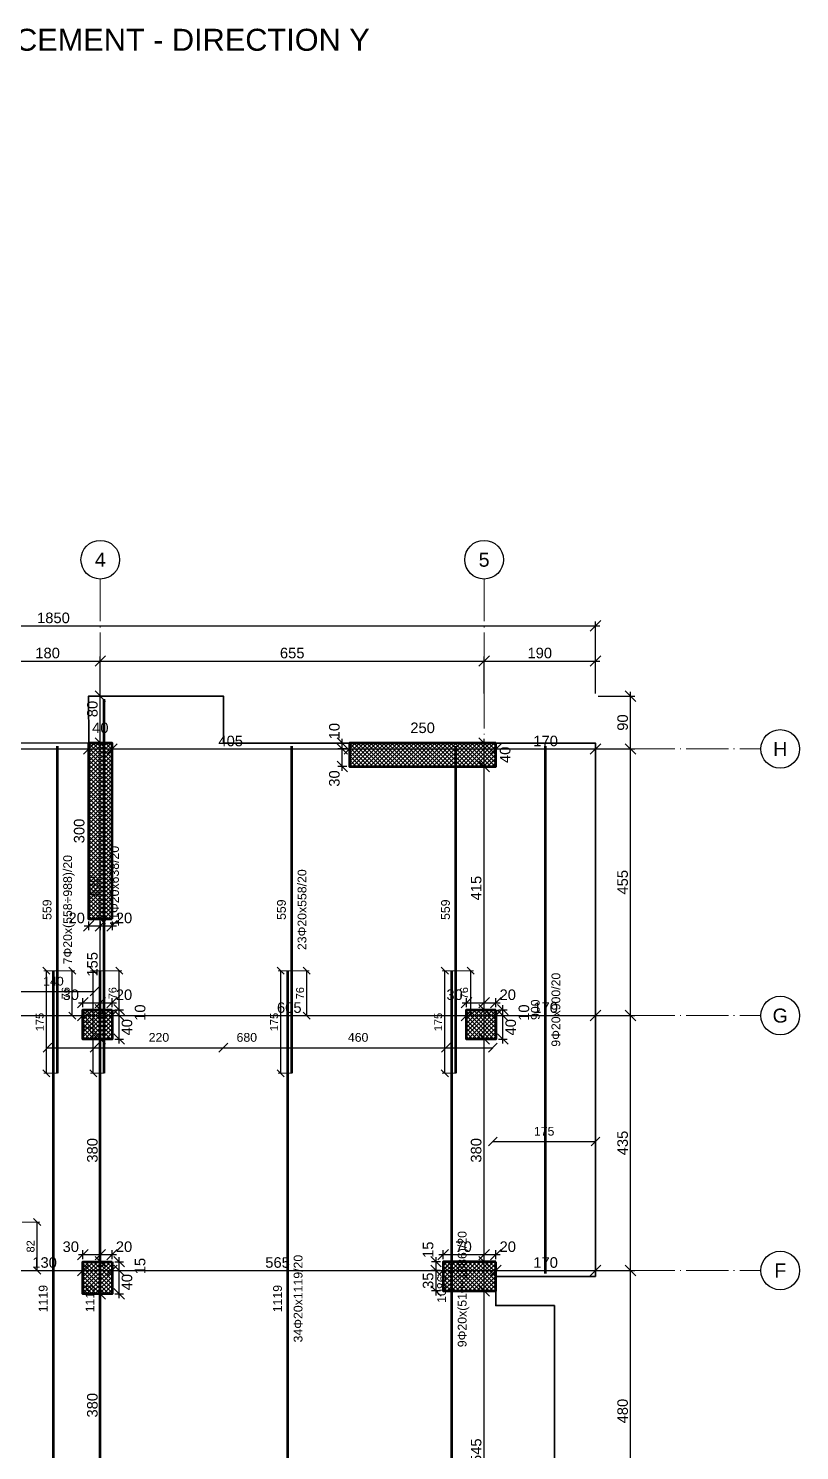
# Model space of a CAD drawing. Header units: millimetres. Extents: x -404 to 6018, y -5139 to 7890.
# Drawn here: x 4702 to 6018, y -2937 to -511 of the extents above; entities that cross this region are included whole.
import ezdxf
from ezdxf.enums import TextEntityAlignment as Align

# ---------------------------------------------------------------- set-up
doc = ezdxf.new("R2010")
doc.units = ezdxf.units.MM
doc.linetypes.add('ZWCAD_ISO04W100', pattern=[30.5, 24, -3, 0.5, -3])
for name, color, linetype, lineweight in [('AXIS LINES', 255, 'ZWCAD_ISO04W100', 13), ('COLUMN', 140, 'Continuous', 53), ('SLAB', 3, 'Continuous', 35), ('WALL', 10, 'Continuous', 53)]:
    doc.layers.add(name, color=color, linetype=linetype, lineweight=lineweight)
for name, color, linetype in [('FW_AXIS', 7, 'Continuous'), ('FW_COLUMN_HATCH', 8, 'Continuous'), ('FW_DIM', 7, 'Continuous'), ('FW_WALL_HATCH', 8, 'Continuous'), ('REB_NOTES', 7, 'Continuous'), ('REB_TOP_MESH_Y', 5, 'Continuous'), ('REB_TOP_MESH_Y_AXDIM', 5, 'Continuous'), ('REB_TOP_MESH_Y_LAP', 5, 'Continuous'), ('REB_TOP_MESH_Y_RANGE', 5, 'Continuous'), ('REB_TOP_MESH_Y_TEXT', 5, 'Continuous')]:
    doc.layers.add(name, color=color, linetype=linetype)
doc.styles.add('REBAR_TXT', font='arial.ttf')
doc.styles.get("Standard").update_dxf_attribs({"font": 'arial.ttf'})
doc.dimstyles.new('FW_DIM', dxfattribs={"dimtxt": 18, "dimasz": 9, "dimexe": 7.5, "dimexo": 4.5, "dimgap": 4.5, "dimtad": 1, "dimdec": 0, "dimtxsty": 'Standard', "dimtsz": 9, "dimcen": 2.5, "dimdle": 7.5, "dimclrd": 256, "dimclre": 256, "dimclrt": 7, "dimazin": 3, "dimtfac": 1, "dimtmove": 2, "dimatfit": 3})
doc.dimstyles.new('REBAR LAP', dxfattribs={"dimtxt": 13.5, "dimasz": 2.5, "dimexe": 4.5, "dimexo": 0, "dimgap": 4.5, "dimtad": 1, "dimdec": 0, "dimtxsty": 'Standard', "dimtsz": 6, "dimcen": 2.5, "dimclrd": 6, "dimclre": 6, "dimclrt": 7, "dimazin": 3, "dimtfac": 1, "dimtmove": 2, "dimatfit": 3, "dimlwd": 25, "dimlwe": 18})
doc.dimstyles.new('REBAR M-200', dxfattribs={"dimtxt": 15, "dimasz": 15, "dimexe": 25, "dimexo": 12.5, "dimgap": 10, "dimtad": 1, "dimdec": 0, "dimtxsty": 'Standard', "dimblk": 'NONE', "dimcen": 50, "dimse1": 1, "dimse2": 1, "dimclrd": 6, "dimclre": 6, "dimclrt": 7, "dimazin": 3, "dimtfac": 1, "dimtmove": 2, "dimatfit": 3, "dimldrblk": 'NONE', "dimlwd": 53})
doc.dimstyles.new('REBAR RANGE', dxfattribs={"dimtxt": 15, "dimasz": 2.5, "dimexe": 0, "dimexo": 0, "dimgap": 10, "dimtad": 1, "dimdec": 0, "dimtxsty": 'Standard', "dimtsz": 7.5, "dimcen": 2.5, "dimse1": 1, "dimse2": 1, "dimclrd": 6, "dimclre": 6, "dimclrt": 7, "dimazin": 3, "dimtfac": 1, "dimtmove": 2, "dimatfit": 3, "dimlwd": 25})

# ---------------------------------------------------------------- blocks, each defined once
blk = doc.blocks.new('*D1107')
at = {"color": 6, "lineweight": 53}
blk.add_line((5145, -3237.6), (5145, -2118.6), dxfattribs=at)
at = {"layer": 'Defpoints'}
for p in [(5145, -2118.6), (5145, -3237.6), (5145, -3237.6)]:
    blk.add_point(p, dxfattribs=at)
at = {"layer": 'REB_TOP_MESH_Y', "color": 7, "insert": (5127.5, -2678.1), "char_height": 15, "attachment_point": 5, "rotation": 90}
blk.add_mtext('1119', dxfattribs=at)
blk = doc.blocks.new('_NONE')
blk = doc.blocks.new('*D1108')
at = {"color": 6, "lineweight": 53}
blk.add_line((5151.7, -2293.6), (5151.7, -1735.1), dxfattribs=at)
at = {"layer": 'Defpoints'}
for p in [(5151.7, -1735.1), (5151.7, -2293.6), (5151.7, -2293.6)]:
    blk.add_point(p, dxfattribs=at)
at = {"layer": 'REB_TOP_MESH_Y', "color": 7, "insert": (5134.2, -2014.4), "char_height": 15, "attachment_point": 5, "rotation": 90}
blk.add_mtext('559', dxfattribs=at)
blk = doc.blocks.new('_Oblique')
at = {"color": 0, "linetype": 'ByBlock', "lineweight": -2}
blk.add_line((-0.5, -0.5), (0.5, 0.5), dxfattribs=at)
blk = doc.blocks.new('*D1113')
at = {"color": 6, "lineweight": 18}
for p, q in [((5145, -2118.6), (5128.5, -2118.6)), ((5151.7, -2293.6), (5128.5, -2293.6))]:
    blk.add_line(p, q, dxfattribs=at)
at = {"color": 6, "lineweight": 25}
blk.add_line((5133, -2293.6), (5133, -2118.6), dxfattribs=at)
at = {"layer": 'Defpoints'}
for p in [(5145, -2118.6), (5133, -2293.6), (5151.7, -2293.6)]:
    blk.add_point(p, dxfattribs=at)
at = {"layer": 'REB_TOP_MESH_Y_LAP', "color": 6, "xscale": 12, "yscale": 12, "rotation": 90}
for p in [(5133, -2118.6), (5133, -2293.6)]:
    blk.add_blockref('_OBLIQUE', p, dxfattribs=at)
at = {"layer": 'REB_TOP_MESH_Y_LAP', "color": 7, "insert": (5121.7, -2206.1), "char_height": 13.5, "attachment_point": 5, "rotation": 90}
blk.add_mtext('175', dxfattribs=at)
blk = doc.blocks.new('*D1114')
at = {"color": 6, "lineweight": 18}
for p, q in [((5145, -2118.6), (5181.7, -2118.6)), ((5145, -2195.1), (5181.7, -2195.1))]:
    blk.add_line(p, q, dxfattribs=at)
at = {"color": 6, "lineweight": 25}
blk.add_line((5177.2, -2195.1), (5177.2, -2118.6), dxfattribs=at)
at = {"layer": 'Defpoints'}
for p in [(5145, -2118.6), (5145, -2195.1), (5177.2, -2195.1)]:
    blk.add_point(p, dxfattribs=at)
at = {"layer": 'REB_TOP_MESH_Y_AXDIM', "color": 6, "xscale": 12, "yscale": 12, "rotation": 90}
for p in [(5177.2, -2118.6), (5177.2, -2195.1)]:
    blk.add_blockref('_OBLIQUE', p, dxfattribs=at)
at = {"layer": 'REB_TOP_MESH_Y_AXDIM', "color": 7, "insert": (5166, -2156.9), "char_height": 13.5, "attachment_point": 5, "rotation": 90}
blk.add_mtext('76', dxfattribs=at)
blk = doc.blocks.new('*D1117')
at = {"color": 6, "lineweight": 53}
blk.add_line((4825, -3237.6), (4825, -2118.6), dxfattribs=at)
at = {"layer": 'Defpoints'}
for p in [(4825, -2118.6), (4825, -3237.6), (4825, -3237.6)]:
    blk.add_point(p, dxfattribs=at)
at = {"layer": 'REB_TOP_MESH_Y', "color": 7, "insert": (4807.5, -2678.1), "char_height": 15, "attachment_point": 5, "rotation": 90}
blk.add_mtext('1119', dxfattribs=at)
blk = doc.blocks.new('*D1118')
at = {"color": 6, "lineweight": 53}
blk.add_line((4831.7, -2293.6), (4831.7, -1655.1), dxfattribs=at)
at = {"layer": 'Defpoints'}
for p in [(4831.7, -1655.1), (4831.7, -2293.6), (4831.7, -2293.6)]:
    blk.add_point(p, dxfattribs=at)
at = {"layer": 'REB_TOP_MESH_Y', "color": 7, "insert": (4814.2, -1974.4), "char_height": 15, "attachment_point": 5, "rotation": 90}
blk.add_mtext('639', dxfattribs=at)
blk = doc.blocks.new('*D1123')
at = {"color": 6, "lineweight": 18}
for p, q in [((4825, -2118.6), (4808.5, -2118.6)), ((4831.7, -2293.6), (4808.5, -2293.6))]:
    blk.add_line(p, q, dxfattribs=at)
at = {"color": 6, "lineweight": 25}
blk.add_line((4813, -2293.6), (4813, -2118.6), dxfattribs=at)
at = {"layer": 'Defpoints'}
for p in [(4825, -2118.6), (4813, -2293.6), (4831.7, -2293.6)]:
    blk.add_point(p, dxfattribs=at)
at = {"layer": 'REB_TOP_MESH_Y_LAP', "color": 6, "xscale": 12, "yscale": 12, "rotation": 90}
for p in [(4813, -2118.6), (4813, -2293.6)]:
    blk.add_blockref('_OBLIQUE', p, dxfattribs=at)
at = {"layer": 'REB_TOP_MESH_Y_LAP', "color": 7, "insert": (4801.7, -2206.1), "char_height": 13.5, "attachment_point": 5, "rotation": 90}
blk.add_mtext('175', dxfattribs=at)
blk = doc.blocks.new('*D1124')
at = {"color": 6, "lineweight": 18}
for p, q in [((4825, -2118.6), (4861.7, -2118.6)), ((4825, -2195.1), (4861.7, -2195.1))]:
    blk.add_line(p, q, dxfattribs=at)
at = {"color": 6, "lineweight": 25}
blk.add_line((4857.2, -2195.1), (4857.2, -2118.6), dxfattribs=at)
at = {"layer": 'Defpoints'}
for p in [(4825, -2118.6), (4825, -2195.1), (4857.2, -2195.1)]:
    blk.add_point(p, dxfattribs=at)
at = {"layer": 'REB_TOP_MESH_Y_AXDIM', "color": 6, "xscale": 12, "yscale": 12, "rotation": 90}
for p in [(4857.2, -2118.6), (4857.2, -2195.1)]:
    blk.add_blockref('_OBLIQUE', p, dxfattribs=at)
at = {"layer": 'REB_TOP_MESH_Y_AXDIM', "color": 7, "insert": (4846, -2156.9), "char_height": 13.5, "attachment_point": 5, "rotation": 90}
blk.add_mtext('76', dxfattribs=at)
blk = doc.blocks.new('*D1131')
at = {"color": 6, "lineweight": 53}
blk.add_line((4745, -3237.6), (4745, -2118.6), dxfattribs=at)
at = {"layer": 'Defpoints'}
for p in [(4745, -2118.6), (4745, -3237.6), (4745, -3237.6)]:
    blk.add_point(p, dxfattribs=at)
at = {"layer": 'REB_TOP_MESH_Y', "color": 7, "insert": (4727.5, -2678.1), "char_height": 15, "attachment_point": 5, "rotation": 90}
blk.add_mtext('1119', dxfattribs=at)
blk = doc.blocks.new('*D1132')
at = {"color": 6, "lineweight": 53}
blk.add_line((4751.7, -2293.6), (4751.7, -1735.1), dxfattribs=at)
at = {"layer": 'Defpoints'}
for p in [(4751.7, -1735.1), (4751.7, -2293.6), (4751.7, -2293.6)]:
    blk.add_point(p, dxfattribs=at)
at = {"layer": 'REB_TOP_MESH_Y', "color": 7, "insert": (4734.2, -2014.4), "char_height": 15, "attachment_point": 5, "rotation": 90}
blk.add_mtext('559', dxfattribs=at)
blk = doc.blocks.new('*D1137')
at = {"color": 6, "lineweight": 18}
for p, q in [((4745, -2118.6), (4728.5, -2118.6)), ((4751.7, -2293.6), (4728.5, -2293.6))]:
    blk.add_line(p, q, dxfattribs=at)
at = {"color": 6, "lineweight": 25}
blk.add_line((4733, -2293.6), (4733, -2118.6), dxfattribs=at)
at = {"layer": 'Defpoints'}
for p in [(4745, -2118.6), (4733, -2293.6), (4751.7, -2293.6)]:
    blk.add_point(p, dxfattribs=at)
at = {"layer": 'REB_TOP_MESH_Y_LAP', "color": 6, "xscale": 12, "yscale": 12, "rotation": 90}
for p in [(4733, -2118.6), (4733, -2293.6)]:
    blk.add_blockref('_OBLIQUE', p, dxfattribs=at)
at = {"layer": 'REB_TOP_MESH_Y_LAP', "color": 7, "insert": (4721.7, -2206.1), "char_height": 13.5, "attachment_point": 5, "rotation": 90}
blk.add_mtext('175', dxfattribs=at)
blk = doc.blocks.new('*D1138')
at = {"color": 6, "lineweight": 18}
for p, q in [((4745, -2118.6), (4781.7, -2118.6)), ((4745, -2195.1), (4781.7, -2195.1))]:
    blk.add_line(p, q, dxfattribs=at)
at = {"color": 6, "lineweight": 25}
blk.add_line((4777.2, -2195.1), (4777.2, -2118.6), dxfattribs=at)
at = {"layer": 'Defpoints'}
for p in [(4745, -2118.6), (4745, -2195.1), (4777.2, -2195.1)]:
    blk.add_point(p, dxfattribs=at)
at = {"layer": 'REB_TOP_MESH_Y_AXDIM', "color": 6, "xscale": 12, "yscale": 12, "rotation": 90}
for p in [(4777.2, -2118.6), (4777.2, -2195.1)]:
    blk.add_blockref('_OBLIQUE', p, dxfattribs=at)
at = {"layer": 'REB_TOP_MESH_Y_AXDIM', "color": 7, "insert": (4766, -2156.9), "char_height": 13.5, "attachment_point": 5, "rotation": 90}
blk.add_mtext('76', dxfattribs=at)
blk = doc.blocks.new('*D1139')
at = {"color": 6, "lineweight": 53}
blk.add_line((5425, -3205.1), (5425, -2118.6), dxfattribs=at)
at = {"layer": 'Defpoints'}
for p in [(5425, -2118.6), (5425, -3205.1), (5425, -3205.1)]:
    blk.add_point(p, dxfattribs=at)
at = {"layer": 'REB_TOP_MESH_Y', "color": 7, "insert": (5407.5, -2661.9), "char_height": 15, "attachment_point": 5, "rotation": 90}
blk.add_mtext('1086', dxfattribs=at)
blk = doc.blocks.new('*D1140')
at = {"color": 6, "lineweight": 53}
blk.add_line((5431.7, -2293.6), (5431.7, -1735.1), dxfattribs=at)
at = {"layer": 'Defpoints'}
for p in [(5431.7, -1735.1), (5431.7, -2293.6), (5431.7, -2293.6)]:
    blk.add_point(p, dxfattribs=at)
at = {"layer": 'REB_TOP_MESH_Y', "color": 7, "insert": (5414.2, -2014.4), "char_height": 15, "attachment_point": 5, "rotation": 90}
blk.add_mtext('559', dxfattribs=at)
blk = doc.blocks.new('*D1141')
at = {"color": 6, "lineweight": 18}
for p, q in [((5425, -2118.6), (5408.5, -2118.6)), ((5431.7, -2293.6), (5408.5, -2293.6))]:
    blk.add_line(p, q, dxfattribs=at)
at = {"color": 6, "lineweight": 25}
blk.add_line((5413, -2293.6), (5413, -2118.6), dxfattribs=at)
at = {"layer": 'Defpoints'}
for p in [(5425, -2118.6), (5413, -2293.6), (5431.7, -2293.6)]:
    blk.add_point(p, dxfattribs=at)
at = {"layer": 'REB_TOP_MESH_Y_LAP', "color": 6, "xscale": 12, "yscale": 12, "rotation": 90}
for p in [(5413, -2118.6), (5413, -2293.6)]:
    blk.add_blockref('_OBLIQUE', p, dxfattribs=at)
at = {"layer": 'REB_TOP_MESH_Y_LAP', "color": 7, "insert": (5401.7, -2206.1), "char_height": 13.5, "attachment_point": 5, "rotation": 90}
blk.add_mtext('175', dxfattribs=at)
blk = doc.blocks.new('*D1142')
at = {"color": 6, "lineweight": 18}
for p, q in [((5425, -2118.6), (5461.7, -2118.6)), ((5425, -2195.1), (5461.7, -2195.1))]:
    blk.add_line(p, q, dxfattribs=at)
at = {"color": 6, "lineweight": 25}
blk.add_line((5457.2, -2195.1), (5457.2, -2118.6), dxfattribs=at)
at = {"layer": 'Defpoints'}
for p in [(5425, -2118.6), (5425, -2195.1), (5457.2, -2195.1)]:
    blk.add_point(p, dxfattribs=at)
at = {"layer": 'REB_TOP_MESH_Y_AXDIM', "color": 6, "xscale": 12, "yscale": 12, "rotation": 90}
for p in [(5457.2, -2118.6), (5457.2, -2195.1)]:
    blk.add_blockref('_OBLIQUE', p, dxfattribs=at)
at = {"layer": 'REB_TOP_MESH_Y_AXDIM', "color": 7, "insert": (5446, -2156.9), "char_height": 13.5, "attachment_point": 5, "rotation": 90}
blk.add_mtext('76', dxfattribs=at)
blk = doc.blocks.new('*D1153')
at = {"color": 6, "lineweight": 18}
for p, q in [((4691.7, -2547.6), (4721.7, -2547.6)), ((4691.7, -2630.1), (4721.7, -2630.1))]:
    blk.add_line(p, q, dxfattribs=at)
at = {"color": 6, "lineweight": 25}
blk.add_line((4717.2, -2630.1), (4717.2, -2547.6), dxfattribs=at)
at = {"layer": 'Defpoints'}
for p in [(4691.7, -2547.6), (4691.7, -2630.1), (4717.2, -2630.1)]:
    blk.add_point(p, dxfattribs=at)
at = {"layer": 'REB_TOP_MESH_Y_AXDIM', "color": 6, "xscale": 12, "yscale": 12, "rotation": 90}
for p in [(4717.2, -2547.6), (4717.2, -2630.1)]:
    blk.add_blockref('_OBLIQUE', p, dxfattribs=at)
at = {"layer": 'REB_TOP_MESH_Y_AXDIM', "color": 7, "insert": (4706, -2588.9), "char_height": 13.5, "attachment_point": 5, "rotation": 90}
blk.add_mtext('82', dxfattribs=at)
blk = doc.blocks.new('*D1157')
at = {"color": 6, "lineweight": 25}
blk.add_line((4735, -2249.9), (5415, -2249.9), dxfattribs=at)
at = {"layer": 'Defpoints'}
for p in [(4735, -2249.9), (4735, -2249.9), (5415, -2249.9)]:
    blk.add_point(p, dxfattribs=at)
at = {"layer": 'REB_TOP_MESH_Y_RANGE', "color": 6, "xscale": 15, "yscale": 15}
for p in [(4735, -2249.9), (5415, -2249.9)]:
    blk.add_blockref('_OBLIQUE', p, dxfattribs=at)
at = {"layer": 'REB_TOP_MESH_Y_RANGE', "color": 7, "insert": (5075, -2232.4), "char_height": 15, "attachment_point": 5}
blk.add_mtext('680', dxfattribs=at)
blk = doc.blocks.new('*D1158')
at = {"color": 6, "lineweight": 25}
blk.add_line((5035, -2249.9), (5495, -2249.9), dxfattribs=at)
at = {"layer": 'Defpoints'}
for p in [(5035, -2249.9), (5035, -2249.9), (5495, -2249.9)]:
    blk.add_point(p, dxfattribs=at)
at = {"layer": 'REB_TOP_MESH_Y_RANGE', "color": 6, "xscale": 15, "yscale": 15}
for p in [(5035, -2249.9), (5495, -2249.9)]:
    blk.add_blockref('_OBLIQUE', p, dxfattribs=at)
at = {"layer": 'REB_TOP_MESH_Y_RANGE', "color": 7, "insert": (5265, -2232.4), "char_height": 15, "attachment_point": 5}
blk.add_mtext('460', dxfattribs=at)
blk = doc.blocks.new('*D1162')
at = {"color": 6, "lineweight": 25}
blk.add_line((4815, -2249.9), (5035, -2249.9), dxfattribs=at)
at = {"layer": 'Defpoints'}
for p in [(4815, -2249.9), (4815, -2249.9), (5035, -2249.9)]:
    blk.add_point(p, dxfattribs=at)
at = {"layer": 'REB_TOP_MESH_Y_RANGE', "color": 6, "xscale": 15, "yscale": 15}
for p in [(4815, -2249.9), (5035, -2249.9)]:
    blk.add_blockref('_OBLIQUE', p, dxfattribs=at)
at = {"layer": 'REB_TOP_MESH_Y_RANGE', "color": 7, "insert": (4925, -2232.4), "char_height": 15, "attachment_point": 5}
blk.add_mtext('220', dxfattribs=at)
blk = doc.blocks.new('*D1164')
at = {"color": 6, "lineweight": 25}
blk.add_line((5495, -2410.1), (5670, -2410.1), dxfattribs=at)
at = {"layer": 'Defpoints'}
for p in [(5495, -2410.1), (5495, -2410.1), (5670, -2410.1)]:
    blk.add_point(p, dxfattribs=at)
at = {"layer": 'REB_TOP_MESH_Y_RANGE', "color": 6, "xscale": 15, "yscale": 15}
for p in [(5495, -2410.1), (5670, -2410.1)]:
    blk.add_blockref('_OBLIQUE', p, dxfattribs=at)
at = {"layer": 'REB_TOP_MESH_Y_RANGE', "color": 7, "insert": (5582.5, -2392.6), "char_height": 15, "attachment_point": 5}
blk.add_mtext('175', dxfattribs=at)
blk = doc.blocks.new('*D1165')
at = {"color": 6, "lineweight": 53}
blk.add_line((5585, -2635.1), (5585, -1735.1), dxfattribs=at)
at = {"layer": 'Defpoints'}
for p in [(5585, -1735.1), (5585, -2635.1), (5585, -2635.1)]:
    blk.add_point(p, dxfattribs=at)
at = {"layer": 'REB_TOP_MESH_Y', "color": 7, "insert": (5567.5, -2185.1), "char_height": 15, "attachment_point": 5, "rotation": 90}
blk.add_mtext('900', dxfattribs=at)
blk = doc.blocks.new('*D1167')
at = {"color": 6, "lineweight": 25}
blk.add_line((4675, -2154), (4815, -2154), dxfattribs=at)
at = {"layer": 'Defpoints'}
for p in [(4675, -2154), (4675, -2154), (4815, -2154)]:
    blk.add_point(p, dxfattribs=at)
at = {"layer": 'REB_TOP_MESH_Y_RANGE', "color": 6, "xscale": 15, "yscale": 15}
for p in [(4675, -2154), (4815, -2154)]:
    blk.add_blockref('_OBLIQUE', p, dxfattribs=at)
at = {"layer": 'REB_TOP_MESH_Y_RANGE', "color": 7, "insert": (4745, -2136.5), "char_height": 15, "attachment_point": 5}
blk.add_mtext('140', dxfattribs=at)
blk = doc.blocks.new('*D1215')
for p, q in [((4805, -2034.6), (4805, -2049.6)), ((4825, -2034.6), (4825, -2049.6)), ((4797.5, -2042.1), (4832.5, -2042.1))]:
    blk.add_line(p, q)
at = {"layer": 'Defpoints'}
for p in [(4805, -2030.1), (4825, -2030.1), (4805, -2042.1)]:
    blk.add_point(p, dxfattribs=at)
at = {"layer": 'FW_DIM', "xscale": 18, "yscale": 18}
for p in [(4805, -2042.1), (4825, -2042.1)]:
    blk.add_blockref('_OBLIQUE', p, dxfattribs=at)
at = {"layer": 'FW_DIM', "color": 7, "insert": (4784.6, -2028.6), "char_height": 18, "attachment_point": 5}
blk.add_mtext('20', dxfattribs=at)
blk = doc.blocks.new('*D1216')
for p, q in [((4825, -2034.6), (4825, -2049.6)), ((4845, -2034.6), (4845, -2049.6)), ((4817.5, -2042.1), (4852.5, -2042.1))]:
    blk.add_line(p, q)
at = {"layer": 'Defpoints'}
for p in [(4825, -2030.1), (4845, -2030.1), (4825, -2042.1)]:
    blk.add_point(p, dxfattribs=at)
at = {"layer": 'FW_DIM', "xscale": 18, "yscale": 18}
for p in [(4825, -2042.1), (4845, -2042.1)]:
    blk.add_blockref('_OBLIQUE', p, dxfattribs=at)
at = {"layer": 'FW_DIM', "color": 7, "insert": (4865.4, -2028.6), "char_height": 18, "attachment_point": 5}
blk.add_mtext('20', dxfattribs=at)
blk = doc.blocks.new('*D1217')
for p, q in [((5245.5, -1740.1), (5230.5, -1740.1)), ((5238, -1777.6), (5238, -1732.6)), ((5245.5, -1770.1), (5230.5, -1770.1))]:
    blk.add_line(p, q)
at = {"layer": 'Defpoints'}
for p in [(5250, -1740.1), (5238, -1770.1), (5250, -1770.1)]:
    blk.add_point(p, dxfattribs=at)
at = {"layer": 'FW_DIM', "xscale": 18, "yscale": 18, "rotation": 90}
for p in [(5238, -1740.1), (5238, -1770.1)]:
    blk.add_blockref('_OBLIQUE', p, dxfattribs=at)
at = {"layer": 'FW_DIM', "color": 7, "insert": (5224.5, -1790.5), "char_height": 18, "attachment_point": 5, "rotation": 90}
blk.add_mtext('30', dxfattribs=at)
blk = doc.blocks.new('*D1218')
for p, q in [((5238, -1747.6), (5238, -1722.6)), ((5245.5, -1730.1), (5230.5, -1730.1)), ((5245.5, -1740.1), (5230.5, -1740.1))]:
    blk.add_line(p, q)
at = {"layer": 'Defpoints'}
for p in [(5238, -1740.1), (5250, -1730.1), (5250, -1740.1)]:
    blk.add_point(p, dxfattribs=at)
at = {"layer": 'FW_DIM', "xscale": 18, "yscale": 18, "rotation": 90}
for p in [(5238, -1730.1), (5238, -1740.1)]:
    blk.add_blockref('_OBLIQUE', p, dxfattribs=at)
at = {"layer": 'FW_DIM', "color": 7, "insert": (5224.5, -1709.7), "char_height": 18, "attachment_point": 5, "rotation": 90}
blk.add_mtext('10', dxfattribs=at)
blk = doc.blocks.new('*D1219')
for p, q in [((4787.5, -2173.1), (4832.5, -2173.1)), ((4795, -2180.6), (4795, -2165.6)), ((4825, -2180.6), (4825, -2165.6))]:
    blk.add_line(p, q)
at = {"layer": 'Defpoints'}
for p in [(4795, -2173.1), (4795, -2185.1), (4825, -2185.1)]:
    blk.add_point(p, dxfattribs=at)
at = {"layer": 'FW_DIM', "xscale": 18, "yscale": 18}
for p in [(4795, -2173.1), (4825, -2173.1)]:
    blk.add_blockref('_OBLIQUE', p, dxfattribs=at)
at = {"layer": 'FW_DIM', "color": 7, "insert": (4774.6, -2159.6), "char_height": 18, "attachment_point": 5}
blk.add_mtext('30', dxfattribs=at)
blk = doc.blocks.new('*D1220')
for p, q in [((4817.5, -2173.1), (4852.5, -2173.1)), ((4825, -2180.6), (4825, -2165.6)), ((4845, -2180.6), (4845, -2165.6))]:
    blk.add_line(p, q)
at = {"layer": 'Defpoints'}
for p in [(4825, -2173.1), (4825, -2185.1), (4845, -2185.1)]:
    blk.add_point(p, dxfattribs=at)
at = {"layer": 'FW_DIM', "xscale": 18, "yscale": 18}
for p in [(4825, -2173.1), (4845, -2173.1)]:
    blk.add_blockref('_OBLIQUE', p, dxfattribs=at)
at = {"layer": 'FW_DIM', "color": 7, "insert": (4865.4, -2159.6), "char_height": 18, "attachment_point": 5}
blk.add_mtext('20', dxfattribs=at)
blk = doc.blocks.new('*D1221')
for p, q in [((4849.5, -2195.1), (4864.5, -2195.1)), ((4857, -2242.6), (4857, -2187.6)), ((4849.5, -2235.1), (4864.5, -2235.1))]:
    blk.add_line(p, q)
at = {"layer": 'Defpoints'}
for p in [(4845, -2195.1), (4845, -2235.1), (4857, -2235.1)]:
    blk.add_point(p, dxfattribs=at)
at = {"layer": 'FW_DIM', "xscale": 18, "yscale": 18, "rotation": 90}
for p in [(4857, -2195.1), (4857, -2235.1)]:
    blk.add_blockref('_OBLIQUE', p, dxfattribs=at)
at = {"layer": 'FW_DIM', "color": 7, "insert": (4870.5, -2215.1), "char_height": 18, "attachment_point": 5, "rotation": 90}
blk.add_mtext('40', dxfattribs=at)
blk = doc.blocks.new('*D1222')
for p, q in [((4857, -2202.6), (4857, -2177.6)), ((4849.5, -2185.1), (4864.5, -2185.1)), ((4849.5, -2195.1), (4864.5, -2195.1))]:
    blk.add_line(p, q)
at = {"layer": 'Defpoints'}
for p in [(4845, -2185.1), (4845, -2195.1), (4857, -2195.1)]:
    blk.add_point(p, dxfattribs=at)
at = {"layer": 'FW_DIM', "xscale": 18, "yscale": 18, "rotation": 90}
for p in [(4857, -2185.1), (4857, -2195.1)]:
    blk.add_blockref('_OBLIQUE', p, dxfattribs=at)
at = {"layer": 'FW_DIM', "color": 7, "insert": (4893, -2190.1), "char_height": 18, "attachment_point": 5, "rotation": 90}
blk.add_mtext('10', dxfattribs=at)
blk = doc.blocks.new('*D1227')
for p, q in [((5442.5, -2173.1), (5487.5, -2173.1)), ((5450, -2180.6), (5450, -2165.6)), ((5480, -2180.6), (5480, -2165.6))]:
    blk.add_line(p, q)
at = {"layer": 'Defpoints'}
for p in [(5450, -2173.1), (5450, -2185.1), (5480, -2185.1)]:
    blk.add_point(p, dxfattribs=at)
at = {"layer": 'FW_DIM', "xscale": 18, "yscale": 18}
for p in [(5450, -2173.1), (5480, -2173.1)]:
    blk.add_blockref('_OBLIQUE', p, dxfattribs=at)
at = {"layer": 'FW_DIM', "color": 7, "insert": (5429.6, -2159.6), "char_height": 18, "attachment_point": 5}
blk.add_mtext('30', dxfattribs=at)
blk = doc.blocks.new('*D1228')
for p, q in [((5472.5, -2173.1), (5507.5, -2173.1)), ((5480, -2180.6), (5480, -2165.6)), ((5500, -2180.6), (5500, -2165.6))]:
    blk.add_line(p, q)
at = {"layer": 'Defpoints'}
for p in [(5480, -2173.1), (5480, -2185.1), (5500, -2185.1)]:
    blk.add_point(p, dxfattribs=at)
at = {"layer": 'FW_DIM', "xscale": 18, "yscale": 18}
for p in [(5480, -2173.1), (5500, -2173.1)]:
    blk.add_blockref('_OBLIQUE', p, dxfattribs=at)
at = {"layer": 'FW_DIM', "color": 7, "insert": (5520.4, -2159.6), "char_height": 18, "attachment_point": 5}
blk.add_mtext('20', dxfattribs=at)
blk = doc.blocks.new('*D1229')
for p, q in [((5504.5, -2195.1), (5519.5, -2195.1)), ((5512, -2242.6), (5512, -2187.6)), ((5504.5, -2235.1), (5519.5, -2235.1))]:
    blk.add_line(p, q)
at = {"layer": 'Defpoints'}
for p in [(5500, -2195.1), (5500, -2235.1), (5512, -2235.1)]:
    blk.add_point(p, dxfattribs=at)
at = {"layer": 'FW_DIM', "xscale": 18, "yscale": 18, "rotation": 90}
for p in [(5512, -2195.1), (5512, -2235.1)]:
    blk.add_blockref('_OBLIQUE', p, dxfattribs=at)
at = {"layer": 'FW_DIM', "color": 7, "insert": (5525.5, -2215.1), "char_height": 18, "attachment_point": 5, "rotation": 90}
blk.add_mtext('40', dxfattribs=at)
blk = doc.blocks.new('*D1230')
for p, q in [((5512, -2202.6), (5512, -2177.6)), ((5504.5, -2185.1), (5519.5, -2185.1)), ((5504.5, -2195.1), (5519.5, -2195.1))]:
    blk.add_line(p, q)
at = {"layer": 'Defpoints'}
for p in [(5500, -2185.1), (5500, -2195.1), (5512, -2195.1)]:
    blk.add_point(p, dxfattribs=at)
at = {"layer": 'FW_DIM', "xscale": 18, "yscale": 18, "rotation": 90}
for p in [(5512, -2185.1), (5512, -2195.1)]:
    blk.add_blockref('_OBLIQUE', p, dxfattribs=at)
at = {"layer": 'FW_DIM', "color": 7, "insert": (5548, -2190.1), "char_height": 18, "attachment_point": 5, "rotation": 90}
blk.add_mtext('10', dxfattribs=at)
blk = doc.blocks.new('*D1231')
for p, q in [((4795, -2610.6), (4795, -2595.6)), ((4825, -2610.6), (4825, -2595.6)), ((4787.5, -2603.1), (4832.5, -2603.1))]:
    blk.add_line(p, q)
at = {"layer": 'Defpoints'}
for p in [(4795, -2603.1), (4795, -2615.1), (4825, -2615.1)]:
    blk.add_point(p, dxfattribs=at)
at = {"layer": 'FW_DIM', "xscale": 18, "yscale": 18}
for p in [(4795, -2603.1), (4825, -2603.1)]:
    blk.add_blockref('_OBLIQUE', p, dxfattribs=at)
at = {"layer": 'FW_DIM', "color": 7, "insert": (4774.6, -2589.6), "char_height": 18, "attachment_point": 5}
blk.add_mtext('30', dxfattribs=at)
blk = doc.blocks.new('*D1232')
for p, q in [((4825, -2610.6), (4825, -2595.6)), ((4845, -2610.6), (4845, -2595.6)), ((4817.5, -2603.1), (4852.5, -2603.1))]:
    blk.add_line(p, q)
at = {"layer": 'Defpoints'}
for p in [(4825, -2603.1), (4825, -2615.1), (4845, -2615.1)]:
    blk.add_point(p, dxfattribs=at)
at = {"layer": 'FW_DIM', "xscale": 18, "yscale": 18}
for p in [(4825, -2603.1), (4845, -2603.1)]:
    blk.add_blockref('_OBLIQUE', p, dxfattribs=at)
at = {"layer": 'FW_DIM', "color": 7, "insert": (4865.4, -2589.6), "char_height": 18, "attachment_point": 5}
blk.add_mtext('20', dxfattribs=at)
blk = doc.blocks.new('*D1233')
for p, q in [((4849.5, -2630.1), (4864.5, -2630.1)), ((4857, -2677.6), (4857, -2622.6)), ((4849.5, -2670.1), (4864.5, -2670.1))]:
    blk.add_line(p, q)
at = {"layer": 'Defpoints'}
for p in [(4845, -2630.1), (4845, -2670.1), (4857, -2670.1)]:
    blk.add_point(p, dxfattribs=at)
at = {"layer": 'FW_DIM', "xscale": 18, "yscale": 18, "rotation": 90}
for p in [(4857, -2630.1), (4857, -2670.1)]:
    blk.add_blockref('_OBLIQUE', p, dxfattribs=at)
at = {"layer": 'FW_DIM', "color": 7, "insert": (4870.5, -2650.1), "char_height": 18, "attachment_point": 5, "rotation": 90}
blk.add_mtext('40', dxfattribs=at)
blk = doc.blocks.new('*D1234')
for p, q in [((4849.5, -2615.1), (4864.5, -2615.1)), ((4857, -2637.6), (4857, -2607.6)), ((4849.5, -2630.1), (4864.5, -2630.1))]:
    blk.add_line(p, q)
at = {"layer": 'Defpoints'}
for p in [(4845, -2615.1), (4845, -2630.1), (4857, -2630.1)]:
    blk.add_point(p, dxfattribs=at)
at = {"layer": 'FW_DIM', "xscale": 18, "yscale": 18, "rotation": 90}
for p in [(4857, -2615.1), (4857, -2630.1)]:
    blk.add_blockref('_OBLIQUE', p, dxfattribs=at)
at = {"layer": 'FW_DIM', "color": 7, "insert": (4893, -2622.6), "char_height": 18, "attachment_point": 5, "rotation": 90}
blk.add_mtext('15', dxfattribs=at)
blk = doc.blocks.new('*D1294')
for p, q in [((4787.5, -2630.1), (4852.5, -2630.1)), ((4795, -2625.6), (4795, -2622.6)), ((4845, -2625.6), (4845, -2622.6))]:
    blk.add_line(p, q)
at = {"layer": 'Defpoints'}
for p in [(4795, -2630.1), (4795, -2630.1), (4845, -2630.1)]:
    blk.add_point(p, dxfattribs=at)
at = {"layer": 'FW_DIM', "xscale": 18, "yscale": 18}
for p in [(4795, -2630.1), (4845, -2630.1)]:
    blk.add_blockref('_OBLIQUE', p, dxfattribs=at)
blk = doc.blocks.new('*D1296')
for p, q in [((5402.5, -2630.1), (5507.5, -2630.1)), ((5410, -2625.6), (5410, -2622.6)), ((5500, -2625.6), (5500, -2622.6))]:
    blk.add_line(p, q)
at = {"layer": 'Defpoints'}
for p in [(5410, -2630.1), (5410, -2630.1), (5500, -2630.1)]:
    blk.add_point(p, dxfattribs=at)
at = {"layer": 'FW_DIM', "xscale": 18, "yscale": 18}
for p in [(5410, -2630.1), (5500, -2630.1)]:
    blk.add_blockref('_OBLIQUE', p, dxfattribs=at)
blk = doc.blocks.new('*D1300')
for p, q in [((4787.5, -2195.1), (4852.5, -2195.1)), ((4795, -2190.6), (4795, -2187.6)), ((4845, -2190.6), (4845, -2187.6))]:
    blk.add_line(p, q)
at = {"layer": 'Defpoints'}
for p in [(4795, -2195.1), (4795, -2195.1), (4845, -2195.1)]:
    blk.add_point(p, dxfattribs=at)
at = {"layer": 'FW_DIM', "xscale": 18, "yscale": 18}
for p in [(4795, -2195.1), (4845, -2195.1)]:
    blk.add_blockref('_OBLIQUE', p, dxfattribs=at)
blk = doc.blocks.new('*D1302')
for p, q in [((5442.5, -2195.1), (5507.5, -2195.1)), ((5450, -2190.6), (5450, -2187.6)), ((5500, -2190.6), (5500, -2187.6))]:
    blk.add_line(p, q)
at = {"layer": 'Defpoints'}
for p in [(5450, -2195.1), (5450, -2195.1), (5500, -2195.1)]:
    blk.add_point(p, dxfattribs=at)
at = {"layer": 'FW_DIM', "xscale": 18, "yscale": 18}
for p in [(5450, -2195.1), (5500, -2195.1)]:
    blk.add_blockref('_OBLIQUE', p, dxfattribs=at)
blk = doc.blocks.new('*D1338')
for p, q in [((4820.5, -2615.1), (4817.5, -2615.1)), ((4825, -2677.6), (4825, -2607.6)), ((4820.5, -2670.1), (4817.5, -2670.1))]:
    blk.add_line(p, q)
at = {"layer": 'Defpoints'}
for p in [(4825, -2615.1), (4825, -2670.1), (4825, -2670.1)]:
    blk.add_point(p, dxfattribs=at)
at = {"layer": 'FW_DIM', "xscale": 18, "yscale": 18, "rotation": 90}
for p in [(4825, -2615.1), (4825, -2670.1)]:
    blk.add_blockref('_OBLIQUE', p, dxfattribs=at)
blk = doc.blocks.new('*D1340')
for p, q in [((4825, -2242.6), (4825, -2177.6)), ((4820.5, -2185.1), (4817.5, -2185.1)), ((4820.5, -2235.1), (4817.5, -2235.1))]:
    blk.add_line(p, q)
at = {"layer": 'Defpoints'}
for p in [(4825, -2185.1), (4825, -2235.1), (4825, -2235.1)]:
    blk.add_point(p, dxfattribs=at)
at = {"layer": 'FW_DIM', "xscale": 18, "yscale": 18, "rotation": 90}
for p in [(4825, -2185.1), (4825, -2235.1)]:
    blk.add_blockref('_OBLIQUE', p, dxfattribs=at)
blk = doc.blocks.new('*D1350')
for p, q in [((5475.5, -2615.1), (5472.5, -2615.1)), ((5480, -2672.6), (5480, -2607.6)), ((5475.5, -2665.1), (5472.5, -2665.1))]:
    blk.add_line(p, q)
at = {"layer": 'Defpoints'}
for p in [(5480, -2615.1), (5480, -2665.1), (5480, -2665.1)]:
    blk.add_point(p, dxfattribs=at)
at = {"layer": 'FW_DIM', "xscale": 18, "yscale": 18, "rotation": 90}
for p in [(5480, -2615.1), (5480, -2665.1)]:
    blk.add_blockref('_OBLIQUE', p, dxfattribs=at)
blk = doc.blocks.new('*D1352')
for p, q in [((5480, -2242.6), (5480, -2177.6)), ((5475.5, -2185.1), (5472.5, -2185.1)), ((5475.5, -2235.1), (5472.5, -2235.1))]:
    blk.add_line(p, q)
at = {"layer": 'Defpoints'}
for p in [(5480, -2185.1), (5480, -2235.1), (5480, -2235.1)]:
    blk.add_point(p, dxfattribs=at)
at = {"layer": 'FW_DIM', "xscale": 18, "yscale": 18, "rotation": 90}
for p in [(5480, -2185.1), (5480, -2235.1)]:
    blk.add_blockref('_OBLIQUE', p, dxfattribs=at)

msp = doc.modelspace()

# ---------------------------------------------------------------- hatches: boundary and pattern name
at = {"layer": 'FW_COLUMN_HATCH'}
h = msp.add_hatch(dxfattribs=at)
h.set_pattern_fill('ANSI37', scale=1.6)
h.paths.add_polyline_path([(4845, -2185.1), (4845, -2235.1), (4795, -2235.1), (4795, -2185.1), (4845, -2185.1), (4845, -2185.1)])
h = msp.add_hatch(dxfattribs=at)
h.set_pattern_fill('ANSI37', scale=1.6)
h.paths.add_polyline_path([(5500, -2185.1), (5500, -2235.1), (5450, -2235.1), (5450, -2185.1), (5500, -2185.1), (5500, -2185.1)])
h = msp.add_hatch(dxfattribs=at)
h.set_pattern_fill('ANSI37', scale=1.6)
h.paths.add_polyline_path([(4845, -2615.1), (4845, -2670.1), (4795, -2670.1), (4795, -2615.1), (4845, -2615.1)])
h = msp.add_hatch(dxfattribs=at)
h.set_pattern_fill('ANSI37', scale=1.6)
h.paths.add_polyline_path([(5500, -2615.1), (5500, -2665.1), (5410, -2665.1), (5410, -2615.1), (5500, -2615.1)])
at = {"layer": 'FW_WALL_HATCH'}
h = msp.add_hatch(dxfattribs=at)
h.set_pattern_fill('ANSI37', scale=1.6)
h.paths.add_polyline_path([(4845, -2030.1), (4805, -2030.1), (4805, -1730.1), (4845, -1730.1), (4845, -2030.1)])
h = msp.add_hatch(dxfattribs=at)
h.set_pattern_fill('ANSI37', scale=1.6)
h.paths.add_polyline_path([(5500, -1730.1), (5500, -1770.1), (5250, -1770.1), (5250, -1730.1), (5500, -1730.1)])

# ---------------------------------------------------------------- linework, layer by layer
at = {"layer": 'AXIS LINES', "color": 0, "ltscale": 3}
for points in [[(4825, -1450.1), (4825, -4990.2)], [(5480, -1450.1), (5480, -4990.2)], [(3537.4, -1740.1), (5952.4, -1740.1)], [(3537.4, -2195.1), (5952.4, -2195.1)], [(3537.4, -2630.1), (5952.4, -2630.1)]]:
    msp.add_lwpolyline(points, dxfattribs=at)
at = {"layer": 'COLUMN', "ltscale": 0.08}
for points in [[(4845, -2185.1), (4845, -2235.1), (4795, -2235.1), (4795, -2185.1), (4845, -2185.1)], [(5500, -2185.1), (5500, -2235.1), (5450, -2235.1), (5450, -2185.1), (5500, -2185.1)], [(4845, -2615.1), (4845, -2670.1), (4795, -2670.1), (4795, -2615.1), (4845, -2615.1)]]:
    msp.add_lwpolyline(points, dxfattribs=at)
msp.add_lwpolyline([(5500, -2615.1), (5410, -2615.1), (5410, -2665.1), (5500, -2665.1)], close=True, dxfattribs=at)
at = {"layer": 'FW_AXIS'}
for centre in [(4825, -1417.1), (5480, -1417.1), (5985.4, -1740.1), (5985.4, -2195.1), (5985.4, -2630.1)]:
    msp.add_circle(centre, 33, dxfattribs=at)
at = {"layer": 'SLAB', "ltscale": 0.08}
msp.add_lwpolyline([(5600, -3210.2), (5599.9, -2690.1), (5499.9, -2690.1), (5499.9, -2640.1), (5670, -2640.1), (5670, -1730.1), (5035, -1730.1), (5035, -1650), (4805, -1650), (4805.1, -1729.4), (4230, -1730.1), (4230, -1870.2), (4150, -1870.2), (4149.9, -2100.1), (4230, -2100.1), (4229.9, -2270.1), (4150, -2270.2), (4149.9, -2500.1), (4230, -2500.1), (4230, -2640.1), (4464.9, -2640.1), (4464.9, -3100.1)], dxfattribs=at)
at = {"layer": 'WALL', "ltscale": 0.08}
for points in [[(4845, -2030.1), (4845, -1730.1), (4805, -1730.1), (4805, -2030.1), (4845, -2030.1)], [(5500, -1730.1), (5250, -1730.1), (5250, -1770.1), (5500, -1770.1), (5500, -1730.1)]]:
    msp.add_lwpolyline(points, dxfattribs=at)

# ---------------------------------------------------------------- texts
at = {"layer": 'FW_AXIS', "color": 7, "style": 'REBAR_TXT'}
for s, p in [('4', (4825, -1417.1)), ('5', (5480, -1417.1)), ('H', (5985.4, -1740.1)), ('G', (5985.4, -2195.1)), ('F', (5985.4, -2630.1))]:
    msp.add_text(s, height=24, dxfattribs=at).set_placement(p, align=Align.MIDDLE_CENTER)
at = {"layer": 'REB_NOTES', "color": 7, "style": 'REBAR_TXT'}
msp.add_text('BOTTOM REINFORCEMENT - DIRECTION Y', height=37.5, dxfattribs=at).set_placement((4745, -511.1), align=Align.TOP_CENTER)
at = {"layer": 'REB_TOP_MESH_Y_TEXT', "color": 7, "style": 'REBAR_TXT'}
for s, p in [('11Φ20x638/20', (4841.7, -1974.4)), ('7Φ20x(558÷988)/20', (4761.7, -2014.4)), ('23Φ20x558/20', (5161.7, -2014.4)), ('9Φ20x900/20', (5595, -2185.1)), ('9Φ20x(510÷1086)/20', (5435, -2661.9)), ('34Φ20x1119/20', (5155, -2678.1))]:
    msp.add_text(s, height=15, rotation=90, dxfattribs=at).set_placement(p, align=Align.TOP_CENTER)

# ---------------------------------------------------------------- dimensions: what is measured, and where the dimension line sits
at = {"layer": 'FW_DIM'}
for base, p1, p2 in [((3820, -1530), (3820, -1650), (5670, -1650)), ((4645, -1590), (4645, -1650), (4825, -1650)), ((4825, -1590), (4825, -1650), (5480, -1650)), ((5480, -1590), (5480, -1650), (5670, -1650))]:
    msp.add_linear_dim(base=base, p1=p1, p2=p2, dimstyle='FW_DIM', dxfattribs=at).render()
for base, p1, p2, location, text in [((4825, -1730.1), (4825, -1730.1), (4825, -1650), (4811.5, -1671.9), '80'), ((4825, -2030.1), (4825, -2030.1), (4825, -1730.1), (4789, -1880.1), '300'), ((5480, -1770.1), (5480, -1770.1), (5480, -1730.1), (5516, -1750.1), '40'), ((5480, -2185.1), (5480, -2185.1), (5480, -1770.1), (5466.5, -1977.6), '415'), ((4825, -2185.1), (4825, -2185.1), (4825, -2030.1), (4811.5, -2107.6), '155'), ((4825, -2615.1), (4825, -2615.1), (4825, -2235.1), (4811.5, -2425.1), '380'), ((5480, -2615.1), (5480, -2615.1), (5480, -2235.1), (5466.5, -2425.1), '380'), ((5398, -2630.1), (5410, -2630.1), (5410, -2615.1), (5384.5, -2594.7), '15'), ((5398, -2665.1), (5410, -2665.1), (5410, -2630.1), (5384.5, -2647.6), '35'), ((4825, -3050.1), (4825, -3050.1), (4825, -2670.1), (4811.5, -2860.1), '380'), ((5480, -3210.2), (5480, -3210.2), (5480, -2665.1), (5466.5, -2937.7), '545')]:
    msp.add_linear_dim(base=base, p1=p1, p2=p2, angle=90, location=location, text=text, dimstyle='FW_DIM', override={"dimtmove": 2}, dxfattribs=at).render()
for base, p1, p2 in [((5730, -1740.1), (5670, -1740.1), (5670, -1650)), ((5730, -2195.1), (5670, -2195.1), (5670, -1740.1)), ((5730, -2630.1), (5670, -2630.1), (5670, -2195.1)), ((5730, -3110.1), (5670, -3110.1), (5670, -2630.1))]:
    msp.add_linear_dim(base=base, p1=p1, p2=p2, angle=90, dimstyle='FW_DIM', dxfattribs=at).render()
for base, p1, p2, location, text in [((4805, -1740.1), (4805, -1740.1), (4845, -1740.1), (4825, -1704.1), '40'), ((5250, -1740.1), (5250, -1740.1), (5500, -1740.1), (5375, -1704.1), '250'), ((4480, -1740.1), (4480, -1740.1), (4805, -1740.1), (4642.5, -1726.6), '325'), ((4845, -1740.1), (4845, -1740.1), (5250, -1740.1), (5047.5, -1726.6), '405'), ((5500, -1740.1), (5500, -1740.1), (5670, -1740.1), (5585, -1726.6), '170'), ((4280, -2195.1), (4280, -2195.1), (4795, -2195.1), (4537.5, -2181.6), '515'), ((4845, -2195.1), (4845, -2195.1), (5450, -2195.1), (5147.5, -2181.6), '605'), ((5500, -2195.1), (5500, -2195.1), (5670, -2195.1), (5585, -2181.6), '170'), ((5410, -2603.1), (5410, -2615.1), (5480, -2615.1), (5445, -2589.6), '70'), ((5480, -2603.1), (5480, -2615.1), (5500, -2615.1), (5520.4, -2589.6), '20'), ((4664.9, -2630.1), (4664.9, -2630.1), (4795, -2630.1), (4729.9, -2616.6), '130'), ((4845, -2630.1), (4845, -2630.1), (5410, -2630.1), (5127.5, -2616.6), '565'), ((5500, -2630.1), (5500, -2630.1), (5670, -2630.1), (5585, -2616.6), '170')]:
    msp.add_linear_dim(base=base, p1=p1, p2=p2, location=location, text=text, dimstyle='FW_DIM', override={"dimtmove": 2}, dxfattribs=at).render()
for base, p1, p2, text, picture, middle in [((5238, -1740.1), (5250, -1740.1), (5250, -1730.1), '10', '*D1218', (5224.5, -1709.7)), ((5238, -1770.1), (5250, -1770.1), (5250, -1740.1), '30', '*D1217', (5224.5, -1790.5)), ((4825, -2235.1), (4825, -2235.1), (4825, -2185.1), ' ', '*D1340', (4825, -2210.1)), ((4857, -2195.1), (4845, -2195.1), (4845, -2185.1), '10', '*D1222', (4893, -2190.1)), ((5480, -2235.1), (5480, -2235.1), (5480, -2185.1), ' ', '*D1352', (5480, -2210.1)), ((5512, -2195.1), (5500, -2195.1), (5500, -2185.1), '10', '*D1230', (5548, -2190.1)), ((4857, -2235.1), (4845, -2235.1), (4845, -2195.1), '40', '*D1221', (4870.5, -2215.1)), ((5512, -2235.1), (5500, -2235.1), (5500, -2195.1), '40', '*D1229', (5525.5, -2215.1)), ((4825, -2670.1), (4825, -2670.1), (4825, -2615.1), ' ', '*D1338', (4825, -2642.6)), ((4857, -2630.1), (4845, -2630.1), (4845, -2615.1), '15', '*D1234', (4893, -2622.6)), ((5480, -2665.1), (5480, -2665.1), (5480, -2615.1), ' ', '*D1350', (5480, -2640.1)), ((4857, -2670.1), (4845, -2670.1), (4845, -2630.1), '40', '*D1233', (4870.5, -2650.1))]:
    dim = msp.add_linear_dim(base=base, p1=p1, p2=p2, angle=90, text=text, dimstyle='FW_DIM', override={"dimtmove": 2}, dxfattribs=at)
    dim.commit()
    dim.dimension.update_dxf_attribs({"geometry": picture, "text_midpoint": middle, "dimtype": 160})
for base, p1, p2, text, picture, middle in [((4805, -2042.1), (4805, -2030.1), (4825, -2030.1), '20', '*D1215', (4784.6, -2028.6)), ((4825, -2042.1), (4825, -2030.1), (4845, -2030.1), '20', '*D1216', (4865.4, -2028.6)), ((4795, -2173.1), (4795, -2185.1), (4825, -2185.1), '30', '*D1219', (4774.6, -2159.6)), ((4825, -2173.1), (4825, -2185.1), (4845, -2185.1), '20', '*D1220', (4865.4, -2159.6)), ((5450, -2173.1), (5450, -2185.1), (5480, -2185.1), '30', '*D1227', (5429.6, -2159.6)), ((5480, -2173.1), (5480, -2185.1), (5500, -2185.1), '20', '*D1228', (5520.4, -2159.6)), ((4795, -2195.1), (4795, -2195.1), (4845, -2195.1), ' ', '*D1300', (4820, -2195.1)), ((5450, -2195.1), (5450, -2195.1), (5500, -2195.1), ' ', '*D1302', (5475, -2195.1)), ((4795, -2603.1), (4795, -2615.1), (4825, -2615.1), '30', '*D1231', (4774.6, -2589.6)), ((4825, -2603.1), (4825, -2615.1), (4845, -2615.1), '20', '*D1232', (4865.4, -2589.6)), ((4795, -2630.1), (4795, -2630.1), (4845, -2630.1), ' ', '*D1294', (4820, -2630.1)), ((5410, -2630.1), (5410, -2630.1), (5500, -2630.1), ' ', '*D1296', (5455, -2630.1))]:
    dim = msp.add_linear_dim(base=base, p1=p1, p2=p2, text=text, dimstyle='FW_DIM', override={"dimtmove": 2}, dxfattribs=at)
    dim.commit()
    dim.dimension.update_dxf_attribs({"geometry": picture, "text_midpoint": middle, "dimtype": 160})
at = {"layer": 'REB_TOP_MESH_Y'}
for base, p1, p2, picture, middle in [((4831.736936, -2293.6117278), (4831.736936, -2293.6117278), (4831.736936, -1655.1117278), '*D1118', (4814.236936, -1974.3617278)), ((4751.736936, -2293.6117278), (4751.736936, -2293.6117278), (4751.736936, -1735.1117278), '*D1132', (4734.236936, -2014.3617278)), ((5151.736936, -2293.6117278), (5151.736936, -2293.6117278), (5151.736936, -1735.1117278), '*D1108', (5134.236936, -2014.3617278)), ((5431.736936, -2293.6117278), (5431.736936, -2293.6117278), (5431.736936, -1735.1117278), '*D1140', (5414.236936, -2014.3617278)), ((5585, -2635.1), (5585, -2635.1), (5585, -1735.1), '*D1165', (5567.5, -2185.1)), ((4745, -3237.6), (4745, -3237.6), (4745, -2118.6), '*D1131', (4727.5, -2678.1)), ((4825, -3237.6), (4825, -3237.6), (4825, -2118.6), '*D1117', (4807.5, -2678.1)), ((5145, -3237.6), (5145, -3237.6), (5145, -2118.6), '*D1107', (5127.5, -2678.1)), ((5424.986936, -3205.1117278), (5424.986936, -3205.1117278), (5424.986936, -2118.6117278), '*D1139', (5407.486936, -2661.8617278))]:
    dim = msp.add_linear_dim(base=base, p1=p1, p2=p2, angle=90, dimstyle='REBAR M-200', dxfattribs=at)
    dim.commit()
    dim.dimension.update_dxf_attribs({"geometry": picture, "text_midpoint": middle})
at = {"layer": 'REB_TOP_MESH_Y_AXDIM'}
for base, p1, p2, picture, middle in [((4777.236936, -2195.1117278), (4744.986936, -2195.1117278), (4744.986936, -2118.6117278), '*D1138', (4765.986936, -2156.8617278)), ((4857.236936, -2195.1117278), (4824.986936, -2195.1117278), (4824.986936, -2118.6117278), '*D1124', (4845.986936, -2156.8617278)), ((5177.236936, -2195.1117278), (5144.986936, -2195.1117278), (5144.986936, -2118.6117278), '*D1114', (5165.986936, -2156.8617278)), ((5457.236936, -2195.1117278), (5424.986936, -2195.1117278), (5424.986936, -2118.6117278), '*D1142', (5445.986936, -2156.8617278)), ((4717.236936, -2630.1117278), (4691.736936, -2630.1117278), (4691.736936, -2547.6117278), '*D1153', (4705.986936, -2588.8617278))]:
    dim = msp.add_linear_dim(base=base, p1=p1, p2=p2, angle=90, dimstyle='REBAR LAP', dxfattribs=at)
    dim.commit()
    dim.dimension.update_dxf_attribs({"geometry": picture, "text_midpoint": middle})
at = {"layer": 'REB_TOP_MESH_Y_LAP'}
for base, p1, p2, picture, middle in [((4733, -2293.6), (4751.7, -2293.6), (4745, -2118.6), '*D1137', (4721.7, -2206.1)), ((4813, -2293.6), (4831.7, -2293.6), (4825, -2118.6), '*D1123', (4801.7, -2206.1)), ((5133, -2293.6), (5151.7, -2293.6), (5145, -2118.6), '*D1113', (5121.7, -2206.1)), ((5413, -2293.6), (5431.7, -2293.6), (5425, -2118.6), '*D1141', (5401.7, -2206.1))]:
    dim = msp.add_linear_dim(base=base, p1=p1, p2=p2, angle=90, dimstyle='REBAR LAP', dxfattribs=at)
    dim.commit()
    dim.dimension.update_dxf_attribs({"geometry": picture, "text_midpoint": middle})
at = {"layer": 'REB_TOP_MESH_Y_RANGE'}
for base, p1, p2, picture, middle in [((4675, -2154), (4675, -2154), (4815, -2154), '*D1167', (4745, -2136.5)), ((4735, -2249.9), (4735, -2249.9), (5415, -2249.9), '*D1157', (5075, -2232.4)), ((4815, -2249.9), (4815, -2249.9), (5035, -2249.9), '*D1162', (4925, -2232.4)), ((5035, -2249.9), (5035, -2249.9), (5495, -2249.9), '*D1158', (5265, -2232.4)), ((5495, -2410.1), (5495, -2410.1), (5670, -2410.1), '*D1164', (5582.5, -2392.6))]:
    dim = msp.add_linear_dim(base=base, p1=p1, p2=p2, dimstyle='REBAR RANGE', dxfattribs=at)
    dim.commit()
    dim.dimension.update_dxf_attribs({"geometry": picture, "text_midpoint": middle})

doc.saveas('drawing.dxf')
